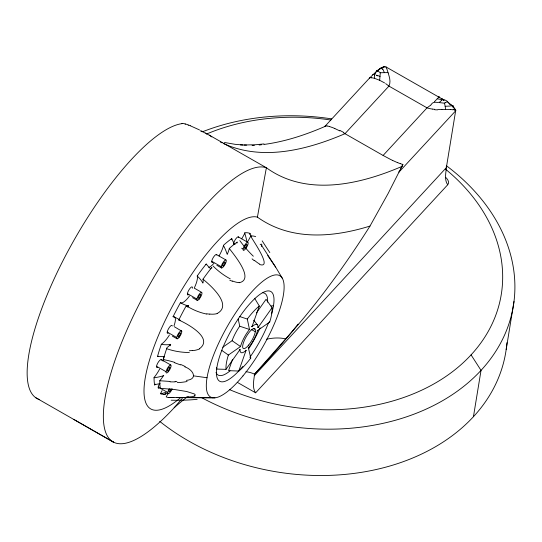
<?xml version="1.0" encoding="UTF-8"?>
<svg xmlns="http://www.w3.org/2000/svg" width="542" height="542" viewBox="0 0 542 542"><rect width="100%" height="100%" fill="white"/><g stroke="black" fill="none" stroke-linecap="round" stroke-linejoin="round"><path stroke-width="0.81" d="M377.381 70.88A7.046 2.602 48.5 0 1 379.644 72.276L380.294 72.743L379.664 80.284L384.576 82.906M379.664 80.284L374.387 78.292L374.705 75.48M442.841 99.484L438.973 97.018M186.333 380.396C198.562 379.217 192.993 369.522 184.883 366.9M439.101 97.248L385.748 66.795M298.086 324.116A359.021 105.229 -60.3 0 1 254.523 374.19C253.968 380.145 251.867 387.605 255.641 392.808L447.706 184.768C449.907 182.403 447.624 179.063 445.687 177.376M506.174 349.556L513.999 301.46M473.444 416.703L481.032 370.369L471.066 354.874M193.711 375.877L207.03 377.74M180.73 397.53A109.911 32.215 -60.3 0 1 158.989 334.177A109.911 32.215 -60.3 0 1 257.416 217.132L266.379 167.742L209.219 135.107L211.787 136.902M232.464 359.576L228.561 370.647L238.778 371.053A41.409 12.134 -60.3 0 0 250.783 358.045L248.243 347.3M256.468 312.876L266.054 299.306L272.05 307.734L258.039 327.585A16.165 4.736 -60.3 0 0 251.989 326.772L259.306 306.034L254.591 298.249M238.778 371.053L246.088 350.315A16.165 4.736 -60.3 0 1 240.045 349.502L239.449 349.515M245.953 371.697A286.853 84.078 -60.3 0 1 254.523 374.19L285.654 338.899A311.731 91.368 -60.3 0 0 369.996 226.061L388.153 193.447L402.875 164.429A10.793 3.841 23.2 0 1 401.595 164.077L400.524 163.725M375.145 73.942L374.908 74.6L373.411 74.356M402.875 164.429L401.846 166.482M401.365 167.431L401.724 166.726M401.249 167.654L400.917 168.318M398.953 172.119L455.646 110.846L446.344 167.647C445.897 173.169 444.21 179.985 447.706 184.768M430.958 104.938C433.871 99.328 438.83 105.04 441.378 100.439M216.536 367.347A44.749 13.116 -60.3 0 0 216.786 369.075L226.028 369.353L240.045 349.502M182.322 398.268L174.158 407.753A157.2 46.077 -60.3 0 1 119.375 348.316A157.2 46.077 -60.3 0 1 266.379 167.742A1009.732 295.946 -60.3 0 0 402.157 166.326M434.338 101.815L438.363 97.594M437.258 98.786L441.181 99.491M263.961 144.45C285.004 141.658 305.342 134.944 324.766 126.543L369.685 77.892L375.362 72.459M343.73 132.98L383.099 155.452L427.035 107.858L430.714 105.141M254.279 375.687L446.344 167.647L446.296 166.482M375.477 72.357L378.106 70.264M378.235 70.169L379.678 69.152M439.643 102.648L444.494 103.183L445.124 102.756M222.728 347.266L232.105 340.708A19.505 5.718 -60.3 0 1 239.727 326.209L238.209 319.048M248.575 347.625A16.165 4.736 -60.3 0 0 257.552 330.539L269.713 322.036A41.409 12.134 -60.3 0 0 272.05 307.734M226.028 369.353A41.409 12.134 -60.3 0 1 228.372 355.051L240.526 346.548A16.165 4.736 -60.3 0 1 249.503 329.461L247.294 319.042A41.409 12.134 -60.3 0 1 259.306 306.034M379.813 69.064L382.408 67.554M379.786 68.766L381.534 67.831A2.127 1.023 -78.4 0 0 380.443 68.475M199.551 348.682C213.982 337.89 186.523 323.378 178.772 320.004A91.794 26.904 -60.3 0 1 186.143 305.966A16.064 4.709 -60.3 0 0 188.541 305.823A84.911 24.885 -60.3 0 0 187.749 307.233M383.628 67.032L382.882 67.33A12.845 8.631 1.5 0 0 382.55 67.459M325.281 126.049L325.722 125.947M217.146 313.52C233.114 304.983 210.147 285.045 202.972 279.191A91.794 26.904 -60.3 0 1 211.841 267.369A16.064 4.709 -60.3 0 0 211.814 268.141M194.144 395.782L195.344 394.976L194.463 393.98L186.726 391.527L173.968 389.42L160.398 388.336A91.794 26.904 -60.3 0 1 159.782 380.741A16.064 4.709 -60.3 0 0 163.63 375.355M454.135 110.067L454.338 108.624M444.494 103.183L445.158 106.279L450.456 106.042M370.328 77.689L369.82 77.804A1.247 0.813 20.4 0 0 369.359 78.204M384.278 66.89L386.148 67.032L386.67 68.292M264.042 143.921L255.858 144.714L244.124 145.012M259.151 145.005L261.549 144.748M192.342 350.545L189.314 350.749M380.294 72.743L388.011 72.587M271.102 305.979L273.473 305.776M189.199 396.514L186.787 396.669M325.898 125.934L326.047 125.927A7.5 5.759 51.4 0 1 326.995 125.981M252.077 145.534L254.415 145.398M176.895 381.433L175.046 381.48M239.198 282.734C255.282 279.299 232.904 253.575 229.307 248.453A91.794 26.904 -60.3 0 1 237.294 242.01A16.064 4.709 -60.3 0 0 236.881 243.162M441.899 109.389L438.065 109.443M442.048 109.389L450.334 109.477M189.903 397.557L176.55 397.577M245.451 350.322L246.088 350.315M168.501 397.523L212.742 397.753M173.826 397.564L171.15 397.55A91.794 26.904 -60.3 0 1 166.177 396.886A16.064 4.709 -60.3 0 0 168.149 393.187M182.098 397.591L214.964 397.808M170.046 381.453L159.782 380.741M240.391 144.883L246.529 145.1M242.809 144.971L235.153 144.328L224.435 142.485M434.745 109.328L432.706 109.138M209.774 314.17L206.807 313.825M443.478 99.552L442.367 99.728L443.241 99.958M450.646 109.504L452.855 109.789M371.663 77.716L374.387 78.292M327.144 126.001L328.188 126.198A22.927 17.635 51.5 0 1 329.448 126.489L329.611 126.577M184.429 123.861L185.52 124.132M329.76 126.625L332.131 127.445A53.312 41.063 51.5 0 1 333.134 127.81L334.814 128.535M239.727 326.209L249.503 329.461M174.619 362.761L180.581 364.922M239.368 316.46L247.294 319.042M187.363 124.694L188.738 125.182M376.507 75.121L380.057 76.402M232.443 281.305L229.781 280.187M397.977 162.776L399.081 163.203A18.475 6.551 23.2 0 0 400.328 163.664M190.452 125.839L199.483 129.924M269.286 321.86L269.713 322.036M253.785 328.906L254.638 329.265M334.963 128.603L339.848 130.92M223.724 143.657C262.748 161.34 307.504 149.755 344.99 133.691L388.932 86.103C390.945 82.086 389.623 77.533 388.309 73.522M257.145 330.356L257.552 330.539M392.869 160.54L395.152 161.584A29.695 10.481 23.2 0 0 397.74 162.702M259.801 264.571C273.514 268.859 250.607 237.281 250.716 236.027A16.064 4.709 -60.3 0 1 247.348 242.125M220.357 142.004L222.03 142.851M201.468 130.92L203.264 131.855M205.404 132.993L206.258 133.454M383.099 155.452L390.281 159.287A45.318 15.867 23.2 0 0 392.686 160.479M238.243 236.847L247.769 242.288M233.595 243.602L235.065 244.442M241.657 248.209L243.121 249.042M216.36 254.496L225.885 259.936M211.712 261.251L221.238 266.691M216.847 265.282L221.61 268.005M194.673 288.358L201.583 292.314M251.156 329.373L255.316 331.745M187.41 293.628L196.936 299.069M192.552 297.666L197.315 300.383M174.239 326.677L181.753 331.142M167.207 332.07L176.733 337.51M172.349 336.108L177.112 338.825M237.254 382.313L255.641 392.808M161.164 359.515L170.689 364.956M156.516 366.27L166.048 371.71M158.203 387.063L167.729 392.503M35.576 397.598L113.718 442.272L73.685 419.359M443.132 99.674L444.169 100.331M240.526 346.548L232.105 340.708M385.64 83.59L388.932 86.103L427.035 107.858A18.74 12.324 11.5 0 0 432.557 109.084M228.372 355.051L221.603 350.261M449.521 104.057L449.941 104.376M450.084 104.484L454.582 108.481A12.845 8.686 17.7 0 1 454.88 108.793L455.314 109.389M254.266 260.763L252.071 258.852M451.344 104.891L452.766 106.354M250.106 357.361L250.783 358.045M253.676 320.234L257.423 324.807M267.714 255.539L275.648 267.084L282.497 278.568M275.627 267.091L261.468 245.235M257.687 327.036L258.039 327.585M382.727 68.848L384.312 72.52M251.691 326.23L251.989 326.772M388.207 73.204L386.785 68.678M445.158 106.279L445.619 109.328M262.89 292.788A47.046 13.787 -60.3 0 1 267.606 302.151M260.113 327.849A47.046 13.787 -60.3 0 1 248.724 348.696M230.052 370.891A47.046 13.787 -60.3 0 1 215.987 372.435M244.652 232.843A31.158 10.623 72.2 0 1 246.969 241.928M251.115 236.468A31.158 6.538 73.2 0 1 250.39 233.683M189.517 295.952A16.064 4.709 -60.3 0 1 180.432 302.7A91.794 26.904 -60.3 0 0 173.054 316.738A16.064 4.709 -60.3 0 1 173.989 325.823M249.388 234.442A16.064 4.709 -60.3 0 1 249.97 233.426A91.794 26.904 -60.3 0 0 244.998 232.762A16.064 4.709 -60.3 0 1 241.637 238.853M231.231 239.706A16.064 4.709 -60.3 0 1 231.576 238.744A91.794 26.904 -60.3 0 0 223.589 245.187A16.064 4.709 -60.3 0 1 219.049 255.953M166.218 392.184A31.158 6.335 -13.9 0 1 160.859 393.865M162.126 390.545A16.064 4.709 -60.3 0 1 160.459 393.621A91.794 26.904 -60.3 0 0 165.432 394.285A16.064 4.709 -60.3 0 1 165.927 393.255M155.324 384.149A16.064 4.709 -60.3 0 0 154.68 385.071A91.794 26.904 -60.3 0 1 154.064 377.483A16.064 4.709 -60.3 0 0 159.653 369.055M163.325 394.59A31.158 2.29 -16.2 0 1 166.462 393.56M163.779 375.633A31.158 16.91 -13.1 0 1 154.036 377.774M163.725 356.595A16.064 4.709 -60.3 0 1 162.979 361.135M158.081 356.114A16.064 4.709 -60.3 0 0 157.471 356.69A91.794 26.904 -60.3 0 1 161.374 344.204A16.064 4.709 -60.3 0 0 169.477 334.929M154.572 384.752A31.158 13.171 -12.6 0 1 160.127 383.628M163.921 359.271A16.064 4.709 -60.3 0 0 163.183 359.949A91.794 26.904 -60.3 0 1 167.092 347.463A16.064 4.709 -60.3 0 0 170.696 344.272A84.911 24.885 -60.3 0 0 170.154 345.81M170.683 344.495A31.158 24.681 -24.4 0 1 161.306 344.36M157.519 356.446A31.158 22.256 -18.3 0 1 164.497 356.887M178.772 320.004A16.064 4.709 -60.3 0 1 179.273 319.929M188.521 305.891A31.158 27.561 -59.9 0 1 180.439 302.687M194.246 288.046A16.064 4.709 -60.3 0 0 197.254 275.925A91.794 26.904 -60.3 0 1 206.123 264.103A16.064 4.709 -60.3 0 0 206.095 264.753M173.081 316.67A31.158 27.107 -43.8 0 1 180.31 320.363M202.972 279.191A16.064 4.709 -60.3 0 1 202.965 282.863M223.385 245.397A31.158 20.393 75.2 0 1 227.112 254.184M229.307 248.453A16.064 4.709 -60.3 0 1 227.355 254.096M234.578 244.51A31.158 17.087 72.6 0 1 231.84 238.588M213.982 263.209A16.064 4.709 -60.3 0 1 208.778 267.443M250.716 236.027A91.794 26.904 -60.3 0 1 255.682 236.691M269.821 252.592A62.384 5.359 56.5 0 1 262.172 240.865M197.153 399.305A62.384 11.26 4.4 0 1 171.17 400.213M189.341 352.503A62.384 55.724 3.1 0 1 166.577 348.669M163.271 359.583A70.812 54.464 6.2 0 1 174.781 362.415M206.753 314.089A62.384 61.361 -76.2 0 1 186.306 305.708M253.331 256.224A62.384 32.276 51.4 0 1 239.808 240.621M446.615 165.893A206.536 155.161 9.3 0 1 473.952 377.523A206.536 155.161 9.3 0 1 201.482 397.571M202.227 131.875A206.536 155.161 9.3 0 1 331.609 118.867M506.933 342.673A206.536 155.161 9.3 0 1 376.683 469.406A206.536 155.161 9.3 0 1 159.707 421.358M445.659 169.3A192.769 144.822 9.3 0 1 468.247 357.835A192.769 144.822 9.3 0 1 229.618 389.644M206.407 134.098A192.769 144.822 9.3 0 1 330.789 120.012M324.753 126.537A1.301 0.996 51.7 0 1 325.288 126.069M39.593 399.583A157.2 46.077 -60.3 0 1 64.024 258.642A157.2 46.077 -60.3 0 1 182.098 123.63M181.936 123.515A15.162 3.645 31.8 0 1 184.036 123.623M174.158 407.753A286.853 84.078 -60.3 0 1 186.685 397.32M454.216 109.945A3.313 1.897 -6.6 0 1 455.937 110.744M206.245 133.515A11.633 0.65 28.7 0 1 208.968 135.033M203.575 132.228A18.055 1.396 28.7 0 1 205.357 133.176M200.154 130.71A31.341 4.2 29.5 0 1 201.861 131.577M188.657 125.087A36.741 9.62 33.2 0 1 190.377 125.744M185.344 123.962A25.731 6.545 32.8 0 1 187.004 124.45M369.996 226.061A1057.022 309.807 -60.3 0 1 257.416 217.132M266.42 339.238A334.143 97.933 -60.3 0 1 285.654 338.899M399.407 171.197A9.709 0.542 -60.9 0 1 399.108 171.773M188.65 294.618A4.587 1.348 -60.3 0 1 187.579 292.917A4.587 1.348 -60.3 0 1 190.682 287.639A4.587 1.348 -60.3 0 1 192.43 288.195M168.284 333.167A4.587 1.348 -60.3 0 1 168.467 328.838A4.587 1.348 -60.3 0 1 172.275 325.993M157.756 367.259A4.587 1.348 -60.3 0 1 157.715 363.147A4.587 1.348 -60.3 0 1 161.584 360.234M159.131 388.248A4.587 1.348 -60.3 0 1 159.328 384.075M233.548 244.185A4.587 1.348 -60.3 0 1 236.041 238.555A4.587 1.348 -60.3 0 1 238.663 237.579M212.789 262.342A4.587 1.348 -60.3 0 1 212.911 258.121A4.587 1.348 -60.3 0 1 216.766 255.065M210.757 268.852A31.158 24.783 84.3 0 1 206.258 263.954M197.18 276.034A31.158 26.422 -85.5 0 1 202.857 282.958M259.72 264.123A20.664 9.356 49.2 0 1 254.394 260.275M239.185 282.626A20.664 16.748 48.4 0 1 232.518 280.986M230.255 278.839A62.384 52.777 53.6 0 1 213.067 266.014M217.173 313.615A20.664 20.325 77.7 0 1 209.788 314.048M199.666 348.899A20.664 19.133 6 0 1 192.349 350.627M180.838 364.536A45.799 33.428 7.6 0 1 185.188 366.555M242.843 366.453A51.632 15.135 -60.3 0 1 216.983 366.961A51.632 15.135 -60.3 0 1 253.792 299.59A51.632 15.135 -60.3 0 1 271.603 313.818M268.466 322.944A51.632 15.135 -60.3 0 1 249.97 357.144M187.098 381.487A41.199 25.881 9.7 0 1 177.241 382.584M175.174 381.88A63.644 35.847 7.3 0 1 170.12 381.853M195.039 396.012A20.664 4.905 7.8 0 1 190.046 396.866M243.202 250.153A4.587 1.348 -60.3 0 1 245.851 243.643A4.587 1.348 -60.3 0 1 247.89 244.591A4.587 1.348 -60.3 0 1 243.649 250.363M260.18 244.706A4.587 1.348 -60.3 0 1 261.468 246.508M172.193 388.878A4.587 1.348 -60.3 0 1 168.189 393.824A4.587 1.348 -60.3 0 1 169.219 388.871M171.374 388.912A2.297 0.671 -60.3 0 1 169.212 391.805A2.297 0.671 -60.3 0 1 170.012 388.892M443.478 99.552A2.324 0.799 -71.2 0 1 443.715 100.351M441.323 98.658A13.523 8.265 10.1 0 1 442.638 98.929M441.317 100.29A9.634 5.528 81.1 0 1 442.34 99.64M438.891 96.984A6.016 0.705 -58.9 0 1 438.959 96.937M438.837 96.876A8.726 0.915 -57 0 1 439.067 96.713M443.458 99.477A12.005 9.519 3.7 0 1 447.685 101.598M447.34 101.882A3.435 1.843 -59.1 0 1 448.139 102.248A3.652 1.958 -59.1 0 1 448.525 103.231M445.131 102.811A7.046 3.78 -59.1 0 1 447.353 101.828M448.024 102.357A28.672 22.954 5 0 1 451.222 104.972M453.139 109.315A13.164 8.902 -13.1 0 1 454.474 109.633M452.827 106.32A11.287 8.95 5.7 0 1 454.508 108.569M452.963 106.3A2.127 0.617 -8.4 0 1 452.936 106.842M451.398 105.446A7.046 2.392 -7.6 0 1 453.729 106.069M455.368 109.382A5.271 3.428 20.3 0 1 455.659 109.877L455.639 109.945A3.116 1.958 22.8 0 1 455.727 110.134M437.665 109.843A32.974 20.935 11.1 0 1 434.792 109.741M372.625 74.782A2.324 1.152 32.6 0 1 373.499 74.552M374.481 75.487A13.523 9.878 -7 0 1 374.603 74.586M376.554 75.48A9.634 0.603 20.1 0 1 377.686 75.866M370.586 77.709A6.016 4.363 40.3 0 1 370.836 77.709A8.726 6.457 42.7 0 1 371.683 77.831M375.03 73.908A12.005 9.458 15.6 0 1 377.157 70.745M377.401 70.927A3.435 1.267 48.5 0 0 376.656 70.948A3.652 1.348 48.5 0 0 376.372 71.619M376.737 71.016A28.672 22.297 16.6 0 1 379.874 68.861M381.493 67.791A11.287 8.74 15.4 0 1 384.176 66.7M381.514 67.892A7.046 3.069 -79.6 0 1 382.381 69.437M383.587 66.984A5.271 3.381 -0.5 0 1 384.237 66.781L384.386 66.815A3.116 1.897 -1.8 0 1 384.61 66.754M339.963 130.473A106.401 82.337 51.8 0 1 343.865 132.539M242.952 375.918A69.83 20.467 -60.3 0 0 280.018 275.824A69.83 20.467 -60.3 0 0 212.721 357.361A69.83 20.467 -60.3 0 0 242.952 375.918M223.595 266.569A4.587 1.348 -60.3 0 0 226.034 259.991A4.587 1.348 -60.3 0 0 221.61 265.35A4.587 1.348 -60.3 0 0 223.595 266.569M223.67 265.268A2.297 0.671 -60.3 0 0 224.889 261.982A2.297 0.671 -60.3 0 0 222.681 264.659A2.297 0.671 -60.3 0 0 223.67 265.268M245.56 247.619A2.297 0.671 -60.3 0 0 246.779 244.334A2.297 0.671 -60.3 0 0 244.564 247.01A2.297 0.671 -60.3 0 0 245.56 247.619M168.257 371.765A4.587 1.348 -60.3 0 0 170.906 365.057A4.587 1.348 -60.3 0 0 166.509 370.145A4.587 1.348 -60.3 0 0 168.257 371.765M168.406 370.376A2.297 0.671 -60.3 0 0 169.734 367.022A2.297 0.671 -60.3 0 0 167.532 369.569A2.297 0.671 -60.3 0 0 168.406 370.376M179.063 337.429A4.587 1.348 -60.3 0 0 181.55 330.823A4.587 1.348 -60.3 0 0 177.126 336.121A4.587 1.348 -60.3 0 0 179.063 337.429M179.158 336.108A2.297 0.671 -60.3 0 0 180.398 332.808A2.297 0.671 -60.3 0 0 178.189 335.457A2.297 0.671 -60.3 0 0 179.158 336.108M199.144 299.137A4.587 1.348 -60.3 0 0 201.8 292.423A4.587 1.348 -60.3 0 0 197.403 297.497A4.587 1.348 -60.3 0 0 199.144 299.137M199.293 297.741A2.297 0.671 -60.3 0 0 200.621 294.387A2.297 0.671 -60.3 0 0 198.426 296.921A2.297 0.671 -60.3 0 0 199.293 297.741M248.663 345.044A11.477 3.36 -60.3 0 0 254.754 328.594A11.477 3.36 -60.3 0 0 243.697 341.995A11.477 3.36 -60.3 0 0 248.663 345.044"/></g></svg>
